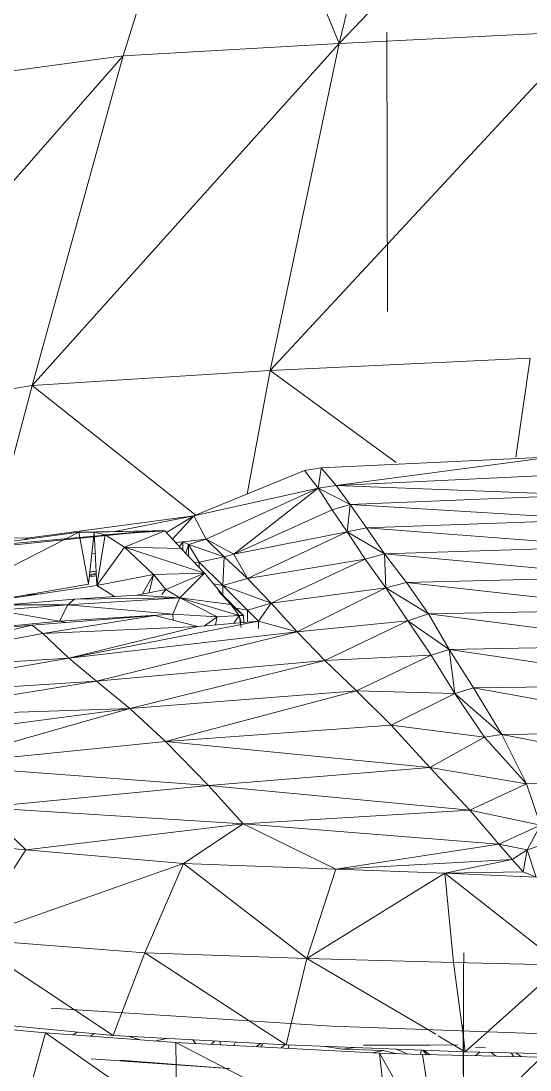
# Model space of a CAD drawing. Header units: inches. Extents: x 9610 to 16692, y -360 to 647.
# Drawn here: x 12417.59 to 12424.7, y 5.69 to 20.34 of the extents above; entities that cross this region are included whole.
import ezdxf

# ---------------------------------------------------------------- set-up
doc = ezdxf.new("R2010")
doc.units = ezdxf.units.IN
doc.header["$MEASUREMENT"] = 0
for name, color, linetype, lineweight in [('0-1', 7, 'Continuous', 5), ('0-3', 45, 'Continuous', 9), ('A-GENM', 5, 'Continuous', 9)]:
    doc.layers.add(name, color=color, linetype=linetype, lineweight=lineweight)

# ---------------------------------------------------------------- blocks, each defined once
blk = doc.blocks.new('Land_Rover_Evoque_-_SUV_Car_Vehicle_Automobile_13067 - Land Rover EVOQUE_dwg-1230547-BUILDING SECTION - EAST_WEST - LOOKING NORTH')
at = {"layer": 'A-GENM'}
for p, q in [((12426.302, 24.492), (12422.033, 20.023)), ((12422.033, 20.023), (12423.073, 24.338)), ((12419.017, 19.85), (12420.348, 24.146)), ((12422.033, 20.023), (12420.348, 24.146)), ((12425.474, 20.196), (12421.069, 15.458)), ((12425.474, 20.196), (12422.033, 20.023)), ((12422.708, 16.28), (12422.7, 20.18)), ((12422.033, 20.023), (12417.743, 15.246)), ((12422.033, 20.023), (12419.017, 19.85)), ((12421.069, 15.458), (12422.033, 20.023)), ((12419.017, 19.85), (12414.517, 14.727)), ((12419.017, 19.85), (12416.195, 19.465)), ((12417.743, 15.246), (12419.017, 19.85)), ((12424.703, 15.631), (12421.069, 15.458)), ((12424.703, 15.631), (12424.5, 14.247)), ((12421.069, 15.458), (12417.743, 15.246)), ((12421.069, 15.458), (12420.746, 13.731)), ((12421.069, 15.458), (12422.829, 14.174)), ((12417.743, 15.246), (12414.517, 14.727)), ((12417.743, 15.246), (12417.177, 13.113)), ((12417.743, 15.246), (12420.037, 13.434)), ((12421.782, 14.1), (12425.04, 14.254)), ((12425.04, 14.254), (12421.993, 13.852)), ((12421.55, 14.061), (12421.782, 14.1)), ((12421.781, 14.094), (12421.742, 13.814)), ((12421.782, 14.1), (12421.993, 13.852)), ((12420.005, 13.427), (12421.55, 14.061)), ((12421.55, 14.061), (12421.742, 13.814)), ((12425.26, 14.006), (12421.993, 13.852)), ((12420.005, 13.427), (12421.742, 13.814)), ((12420.177, 13.103), (12421.742, 13.814)), ((12420.563, 12.894), (12421.742, 13.814)), ((12421.993, 13.852), (12421.742, 13.814)), ((12422.185, 13.586), (12421.742, 13.814)), ((12421.934, 13.509), (12421.742, 13.814)), ((12425.443, 13.72), (12421.993, 13.852)), ((12421.993, 13.852), (12422.185, 13.586)), ((12425.443, 13.72), (12422.185, 13.586)), ((12420.563, 12.894), (12421.934, 13.509)), ((12422.185, 13.586), (12421.934, 13.509)), ((12422.145, 13.204), (12421.934, 13.509)), ((12422.185, 13.586), (12422.145, 13.204)), ((12425.654, 13.377), (12422.185, 13.586)), ((12422.185, 13.586), (12422.416, 13.262)), ((12420.005, 13.427), (12417.705, 13.119)), ((12420.005, 13.427), (12418.897, 13.209)), ((12420.005, 13.427), (12419.621, 13.193)), ((12420.005, 13.427), (12419.706, 13.101)), ((12420.005, 13.427), (12420.177, 13.103)), ((12425.654, 13.377), (12422.416, 13.262)), ((12416.02, 12.873), (12419.423, 13.219)), ((12416.02, 12.911), (12419.423, 13.219)), ((12416.02, 12.873), (12418.398, 13.2)), ((12416.989, 12.48), (12418.398, 13.2)), ((12419.423, 13.219), (12418.398, 13.2)), ((12418.61, 13.2), (12418.398, 13.2)), ((12418.398, 13.2), (12418.533, 12.472)), ((12418.61, 13.2), (12418.533, 12.472)), ((12419.423, 13.219), (12418.61, 13.2)), ((12418.765, 13.162), (12418.61, 13.2)), ((12418.61, 13.2), (12418.649, 12.453)), ((12418.765, 13.162), (12419.423, 13.219)), ((12419.596, 13.219), (12418.765, 13.162)), ((12419.035, 12.991), (12419.596, 13.219)), ((12419.596, 13.219), (12419.423, 13.219)), ((12419.827, 12.971), (12419.596, 13.219)), ((12422.145, 13.204), (12420.563, 12.894)), ((12420.755, 12.551), (12422.145, 13.204)), ((12422.416, 13.262), (12422.145, 13.204)), ((12422.666, 12.899), (12422.145, 13.204)), ((12422.395, 12.822), (12422.145, 13.204)), ((12425.885, 12.995), (12422.416, 13.262)), ((12422.416, 13.262), (12422.666, 12.899)), ((12417.705, 13.119), (12415.946, 13.099)), ((12417.705, 13.119), (12417.607, 13.092)), ((12418.765, 13.162), (12418.649, 12.453)), ((12419.035, 12.991), (12418.765, 13.162)), ((12419.749, 13.055), (12419.849, 13.065)), ((12419.849, 13.065), (12419.803, 12.997)), ((12420.177, 13.103), (12419.849, 13.065)), ((12419.849, 13.065), (12419.926, 13.027)), ((12419.849, 13.065), (12419.849, 12.948)), ((12420.177, 13.103), (12419.926, 13.027)), ((12420.177, 13.103), (12420.427, 12.855)), ((12420.177, 13.103), (12420.563, 12.894)), ((12418.625, 12.907), (12418.578, 12.902)), ((12419.035, 12.991), (12418.649, 12.453)), ((12420.154, 12.628), (12419.035, 12.991)), ((12419.439, 12.609), (12419.035, 12.991)), ((12419.035, 12.991), (12419.827, 12.971)), ((12420.154, 12.628), (12419.827, 12.971)), ((12419.926, 13.027), (12419.889, 12.906)), ((12419.926, 13.027), (12420.427, 12.855)), ((12419.926, 13.027), (12420.079, 12.779)), ((12419.926, 13.027), (12419.926, 12.868)), ((12420.427, 12.855), (12420.563, 12.894)), ((12420.755, 12.551), (12420.563, 12.894)), ((12422.666, 12.899), (12422.395, 12.822)), ((12425.885, 12.995), (12422.666, 12.899)), ((12426.145, 12.575), (12422.666, 12.899)), ((12422.666, 12.899), (12422.974, 12.498)), ((12422.666, 12.899), (12422.684, 12.421)), ((12420.079, 12.779), (12420.018, 12.771)), ((12420.427, 12.855), (12420.079, 12.779)), ((12420.079, 12.779), (12420.406, 12.455)), ((12420.079, 12.779), (12420.079, 12.707)), ((12420.427, 12.855), (12420.406, 12.455)), ((12420.427, 12.855), (12420.755, 12.551)), ((12420.755, 12.551), (12422.395, 12.822)), ((12421.082, 12.207), (12422.395, 12.822)), ((12422.684, 12.421), (12422.395, 12.822)), ((12418.546, 12.596), (12418.641, 12.609)), ((12418.548, 12.61), (12418.64, 12.622)), ((12418.638, 12.654), (12418.551, 12.644)), ((12418.551, 12.643), (12418.638, 12.653)), ((12419.439, 12.609), (12418.649, 12.453)), ((12419.439, 12.609), (12419.286, 12.337)), ((12419.439, 12.609), (12419.381, 12.355)), ((12420.154, 12.628), (12419.439, 12.609)), ((12419.613, 12.398), (12419.439, 12.609)), ((12419.613, 12.398), (12420.154, 12.628)), ((12419.806, 12.284), (12420.154, 12.628)), ((12420.154, 12.628), (12420.521, 12.189)), ((12417.131, 12.231), (12418.533, 12.472)), ((12417.132, 12.228), (12418.649, 12.453)), ((12418.544, 12.575), (12418.642, 12.588)), ((12418.893, 12.301), (12418.649, 12.453)), ((12418.893, 12.301), (12418.649, 12.453)), ((12420.406, 12.455), (12420.281, 12.476)), ((12420.406, 12.455), (12420.755, 12.551)), ((12420.406, 12.455), (12421.082, 12.207)), ((12420.406, 12.455), (12420.753, 12.111)), ((12420.406, 12.455), (12420.406, 12.326)), ((12420.755, 12.551), (12421.082, 12.207)), ((12422.974, 12.498), (12422.684, 12.421)), ((12426.145, 12.575), (12422.974, 12.498)), ((12426.405, 12.116), (12422.974, 12.498)), ((12423.282, 12.059), (12422.974, 12.498)), ((12417.651, 12.32), (12417.876, 12.338)), ((12418.337, 12.264), (12419.207, 12.322)), ((12419.207, 12.322), (12419.613, 12.398)), ((12419.806, 12.284), (12419.207, 12.322)), ((12419.613, 12.398), (12419.558, 12.33)), ((12419.806, 12.284), (12419.613, 12.398)), ((12420.521, 12.189), (12420.348, 12.378)), ((12420.348, 12.378), (12420.695, 12.035)), ((12421.082, 12.207), (12422.684, 12.421)), ((12421.448, 11.807), (12422.684, 12.421)), ((12423.282, 12.059), (12422.684, 12.421)), ((12422.684, 12.421), (12422.992, 11.962)), ((12417.254, 12.11), (12418.24, 12.187)), ((12417.389, 12.187), (12418.337, 12.264)), ((12417.389, 12.187), (12418.24, 12.187)), ((12418.24, 12.187), (12418.125, 11.957)), ((12418.24, 12.187), (12419.806, 12.284)), ((12418.24, 12.187), (12418.337, 12.264)), ((12418.24, 12.187), (12419.71, 12.054)), ((12418.337, 12.264), (12419.806, 12.284)), ((12419.806, 12.284), (12419.71, 12.054)), ((12419.806, 12.284), (12420.521, 12.189)), ((12419.806, 12.284), (12420.636, 12.035)), ((12419.806, 12.284), (12420.327, 12.016)), ((12420.521, 12.189), (12420.636, 12.035)), ((12420.521, 12.189), (12420.695, 12.035)), ((12421.082, 12.207), (12420.753, 12.111)), ((12421.082, 12.207), (12420.908, 11.959)), ((12421.082, 12.207), (12421.448, 11.807)), ((12417.254, 12.11), (12418.125, 11.957)), ((12419.458, 12.034), (12417.738, 11.899)), ((12417.892, 11.785), (12419.458, 12.034)), ((12419.71, 12.054), (12418.125, 11.957)), ((12420.057, 11.882), (12419.458, 12.034)), ((12420.327, 12.016), (12419.71, 12.054)), ((12419.71, 12.054), (12419.713, 11.97)), ((12420.327, 12.016), (12420.15, 11.891)), ((12420.327, 12.016), (12420.305, 11.905)), ((12420.636, 12.035), (12420.327, 12.016)), ((12420.636, 12.035), (12420.562, 11.928)), ((12420.753, 12.111), (12420.592, 12.137)), ((12420.636, 12.035), (12420.665, 11.868)), ((12420.636, 12.035), (12420.664, 11.937)), ((12420.636, 12.035), (12420.695, 12.035)), ((12420.695, 12.035), (12420.7, 11.93)), ((12420.753, 12.111), (12420.908, 11.959)), ((12420.753, 12.111), (12420.754, 11.945)), ((12423.282, 12.059), (12422.992, 11.962)), ((12426.405, 12.116), (12423.282, 12.059)), ((12426.684, 11.619), (12423.282, 12.059)), ((12423.282, 12.059), (12423.571, 11.561)), ((12417.738, 11.899), (12414.915, 11.229)), ((12417.738, 11.899), (12416.578, 11.803)), ((12418.125, 11.957), (12417.138, 11.861)), ((12417.892, 11.785), (12417.738, 11.899)), ((12420.057, 11.882), (12417.892, 11.785)), ((12418.125, 11.957), (12418.214, 11.937)), ((12420.908, 11.959), (12418.258, 11.442)), ((12418.258, 11.442), (12420.057, 11.882)), ((12420.908, 11.959), (12420.057, 11.882)), ((12420.908, 11.959), (12420.908, 11.853)), ((12420.908, 11.959), (12421.448, 11.807)), ((12421.448, 11.807), (12422.992, 11.962)), ((12421.833, 11.406), (12422.992, 11.962)), ((12423.571, 11.561), (12422.992, 11.962)), ((12422.992, 11.962), (12423.32, 11.484)), ((12417.892, 11.785), (12414.915, 11.229)), ((12418.258, 11.442), (12417.892, 11.785)), ((12421.448, 11.807), (12418.258, 11.442)), ((12421.448, 11.807), (12418.643, 11.117)), ((12421.448, 11.807), (12421.833, 11.406)), ((12426.684, 11.619), (12423.571, 11.561)), ((12418.258, 11.442), (12414.924, 11.229)), ((12418.258, 11.442), (12415.203, 10.904)), ((12418.258, 11.442), (12418.643, 11.117)), ((12421.833, 11.406), (12423.32, 11.484)), ((12422.277, 10.985), (12423.32, 11.484)), ((12423.571, 11.561), (12423.32, 11.484)), ((12423.32, 11.484), (12423.648, 10.949)), ((12426.974, 11.064), (12423.571, 11.561)), ((12423.571, 11.561), (12423.909, 11.026)), ((12423.571, 11.561), (12423.648, 10.949)), ((12418.643, 11.117), (12421.833, 11.406)), ((12419.107, 10.736), (12421.833, 11.406)), ((12422.277, 10.985), (12421.833, 11.406)), ((12415.203, 10.904), (12418.643, 11.117)), ((12415.513, 10.618), (12418.643, 11.117)), ((12419.107, 10.736), (12418.643, 11.117)), ((12423.909, 11.026), (12423.648, 10.949)), ((12426.974, 11.064), (12423.909, 11.026)), ((12427.292, 10.413), (12423.909, 11.026)), ((12423.909, 11.026), (12424.305, 10.375)), ((12422.277, 10.985), (12419.107, 10.736)), ((12419.608, 10.277), (12422.277, 10.985)), ((12422.759, 10.507), (12422.277, 10.985)), ((12422.277, 10.985), (12423.648, 10.949)), ((12422.759, 10.507), (12423.648, 10.949)), ((12424.305, 10.375), (12423.648, 10.949)), ((12423.648, 10.949), (12424.063, 10.336)), ((12415.513, 10.618), (12419.107, 10.736)), ((12415.898, 10.313), (12419.107, 10.736)), ((12416.361, 9.95), (12419.107, 10.736)), ((12419.608, 10.277), (12419.107, 10.736)), ((12419.608, 10.277), (12422.759, 10.507)), ((12423.3, 9.914), (12422.759, 10.507)), ((12422.759, 10.507), (12424.063, 10.336)), ((12427.292, 10.413), (12424.305, 10.375)), ((12416.361, 9.95), (12419.608, 10.277)), ((12420.207, 9.664), (12419.608, 10.277)), ((12419.608, 10.277), (12423.3, 9.914)), ((12423.3, 9.914), (12424.063, 10.336)), ((12424.305, 10.375), (12424.063, 10.336)), ((12424.652, 9.686), (12424.063, 10.336)), ((12427.582, 9.724), (12424.305, 10.375)), ((12424.305, 10.375), (12424.652, 9.686)), ((12416.361, 9.95), (12420.207, 9.664)), ((12420.207, 9.664), (12423.3, 9.914)), ((12423.861, 9.32), (12423.3, 9.914)), ((12423.3, 9.914), (12424.652, 9.686)), ((12423.861, 9.32), (12424.652, 9.686)), ((12427.582, 9.724), (12424.652, 9.686)), ((12424.652, 9.686), (12424.846, 9.11)), ((12417.036, 9.357), (12420.207, 9.664)), ((12420.69, 9.128), (12420.207, 9.664)), ((12423.861, 9.32), (12420.207, 9.664)), ((12417.036, 9.357), (12417.655, 8.763)), ((12417.036, 9.357), (12420.69, 9.128)), ((12420.69, 9.128), (12423.861, 9.32)), ((12424.266, 8.841), (12423.861, 9.32)), ((12423.861, 9.32), (12424.846, 9.11)), ((12417.655, 8.763), (12420.69, 9.128)), ((12420.69, 9.128), (12419.858, 8.572)), ((12420.69, 9.128), (12421.985, 8.496)), ((12420.69, 9.128), (12424.266, 8.841)), ((12424.266, 8.841), (12424.846, 9.11)), ((12424.846, 9.11), (12424.662, 8.765)), ((12415.664, 8.954), (12417.655, 8.763)), ((12421.985, 8.496), (12424.266, 8.841)), ((12424.266, 8.841), (12424.449, 8.631)), ((12424.266, 8.841), (12424.662, 8.765)), ((12424.894, 8.842), (12424.662, 8.765)), ((12417.655, 8.763), (12416.844, 7.515)), ((12417.655, 8.763), (12419.858, 8.572)), ((12424.449, 8.631), (12424.662, 8.765)), ((12424.605, 8.458), (12424.662, 8.765)), ((12424.788, 8.382), (12424.662, 8.765)), ((12419.858, 8.572), (12416.844, 7.515)), ((12419.858, 8.572), (12419.319, 7.325)), ((12419.858, 8.572), (12421.985, 8.496)), ((12419.858, 8.572), (12421.58, 7.249)), ((12421.985, 8.496), (12421.58, 7.249)), ((12421.985, 8.496), (12424.449, 8.631)), ((12421.985, 8.496), (12423.512, 8.439)), ((12424.449, 8.631), (12423.512, 8.439)), ((12424.449, 8.631), (12424.605, 8.458)), ((12423.512, 8.439), (12421.58, 7.249)), ((12423.512, 8.439), (12424.605, 8.458)), ((12423.512, 8.439), (12424.788, 8.382)), ((12423.512, 8.439), (12425.148, 7.153)), ((12423.512, 8.439), (12423.629, 7.192)), ((12424.605, 8.458), (12424.788, 8.382)), ((12419.319, 7.325), (12416.844, 7.515)), ((12418.876, 6.173), (12416.844, 7.515)), ((12419.319, 7.325), (12418.971, 6.42)), ((12421.58, 7.249), (12419.319, 7.325)), ((12419.319, 7.325), (12420.883, 6.306)), ((12423.774, 7.325), (12423.771, 7.017)), ((12421.58, 7.249), (12421.35, 6.281)), ((12423.629, 7.192), (12421.58, 7.249)), ((12421.58, 7.249), (12423.382, 6.188)), ((12425.148, 7.153), (12423.629, 7.192)), ((12423.629, 7.192), (12423.765, 6.179)), ((12425.148, 7.153), (12423.796, 5.944)), ((12423.771, 7.017), (12423.768, 5.634)), ((12418.01, 6.551), (12421.933, 6.304)), ((12423.773, 6.499), (12423.771, 6.229)), ((12417.931, 6.209), (12416.112, 6.38)), ((12418.876, 6.173), (12416.228, 6.421)), ((12418.876, 6.173), (12416.228, 6.421)), ((12418.966, 6.407), (12418.876, 6.173)), ((12420.888, 6.302), (12421.292, 6.039)), ((12421.933, 6.304), (12426.041, 6.151)), ((12417.931, 6.209), (12417.659, 5.229)), ((12419.751, 6.076), (12417.931, 6.209)), ((12419.77, 4.924), (12417.931, 6.209)), ((12418.375, 6.22), (12418.317, 6.181)), ((12418.558, 6.163), (12418.613, 6.198)), ((12418.558, 6.163), (12418.613, 6.198)), ((12421.292, 6.039), (12418.876, 6.173)), ((12421.292, 6.039), (12418.876, 6.173)), ((12419.083, 6.161), (12419.252, 6.112)), ((12421.349, 6.278), (12421.292, 6.039)), ((12423.417, 6.167), (12423.796, 5.944)), ((12423.771, 6.229), (12423.769, 5.518)), ((12419.473, 6.096), (12419.627, 6.131)), ((12419.627, 6.131), (12419.477, 6.096)), ((12422.597, 5.925), (12419.751, 6.076)), ((12422.751, 4.523), (12419.751, 6.076)), ((12419.77, 4.924), (12419.751, 6.076)), ((12419.987, 6.111), (12420.026, 6.061)), ((12420.293, 6.094), (12420.252, 6.049)), ((12420.38, 6.042), (12420.365, 6.09)), ((12420.563, 6.033), (12420.587, 6.078)), ((12420.879, 6.016), (12420.933, 6.059)), ((12420.968, 6.057), (12420.941, 6.013)), ((12420.968, 6.057), (12420.941, 6.013)), ((12421.221, 5.998), (12421.269, 6.04)), ((12421.221, 5.998), (12421.269, 6.04)), ((12421.292, 6.039), (12423.796, 5.944)), ((12423.796, 5.944), (12421.292, 6.039)), ((12421.327, 5.992), (12421.329, 6.038)), ((12422.086, 5.98), (12421.838, 6.018)), ((12423.691, 6.039), (12422.375, 6.038)), ((12423.302, 6.038), (12422.375, 6.038)), ((12423.302, 6.038), (12423.691, 6.039)), ((12423.769, 6.148), (12423.796, 5.944)), ((12423.943, 6.006), (12424.077, 6)), ((12422.086, 5.98), (12422.251, 6.003)), ((12422.647, 5.961), (12422.086, 5.98)), ((12422.647, 5.961), (12422.502, 5.93)), ((12422.647, 5.961), (12422.502, 5.93)), ((12423.197, 5.906), (12422.597, 5.925)), ((12423.428, 4.466), (12422.597, 5.925)), ((12422.751, 4.523), (12422.597, 5.925)), ((12422.84, 5.917), (12422.647, 5.961)), ((12422.84, 5.917), (12422.647, 5.961)), ((12422.992, 5.912), (12422.828, 5.981)), ((12423.167, 5.907), (12423.185, 5.967)), ((12424.861, 5.869), (12423.197, 5.906)), ((12423.428, 4.466), (12423.197, 5.906)), ((12423.258, 5.904), (12423.201, 5.967)), ((12423.21, 5.966), (12423.307, 5.903)), ((12423.428, 4.466), (12424.861, 5.869)), ((12423.796, 5.944), (12425.516, 5.905)), ((12425.516, 5.905), (12423.796, 5.944)), ((12423.936, 5.889), (12424, 5.939)), ((12424.223, 5.883), (12424.157, 5.936)), ((12424.223, 5.883), (12424.157, 5.936)), ((12424.439, 5.93), (12424.47, 5.877)), ((12424.439, 5.93), (12424.47, 5.877)), ((12424.58, 5.875), (12424.502, 5.928)), ((12420.501, 5.711), (12418.569, 5.845)), ((12418.569, 5.845), (12420.482, 5.71)), ((12418.569, 5.845), (12420.482, 5.71)), ((12420.482, 5.71), (12418.975, 5.825)), ((12420.501, 5.711), (12420.482, 5.71))]:
    blk.add_line(p, q, dxfattribs=at)
blk = doc.blocks.new('Land_Rover_Evoque_-_SUV_Car_Vehicle_Automobile_13067 - Land_Rover_Evoque_-_SUV_Car_Vehicle_Automobile_13067-1230553-BUILDING SECTION - EAST_WEST - LOOKING NORTH')
blk.add_blockref('Land_Rover_Evoque_-_SUV_Car_Vehicle_Automobile_13067 - Land Rover EVOQUE_dwg-1230547-BUILDING SECTION - EAST_WEST - LOOKING NORTH', (0, 0))
blk = doc.blocks.new('CTR  - Topography_rvt-1-BUILDING SECTION - EAST_WEST - LOOKING NORTH')
at = {"layer": '0-3'}
blk.add_blockref('Land_Rover_Evoque_-_SUV_Car_Vehicle_Automobile_13067 - Land_Rover_Evoque_-_SUV_Car_Vehicle_Automobile_13067-1230553-BUILDING SECTION - EAST_WEST - LOOKING NORTH', (0, 0), dxfattribs=at)

msp = doc.modelspace()

# ---------------------------------------------------------------- block references
at = {"layer": '0-1'}
msp.add_blockref('CTR  - Topography_rvt-1-BUILDING SECTION - EAST_WEST - LOOKING NORTH', (0, 0), dxfattribs=at)

doc.saveas('drawing.dxf')
